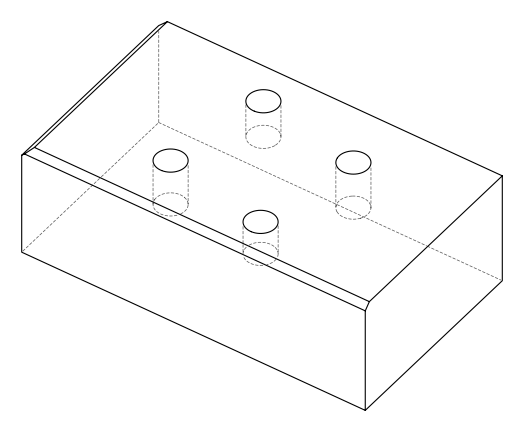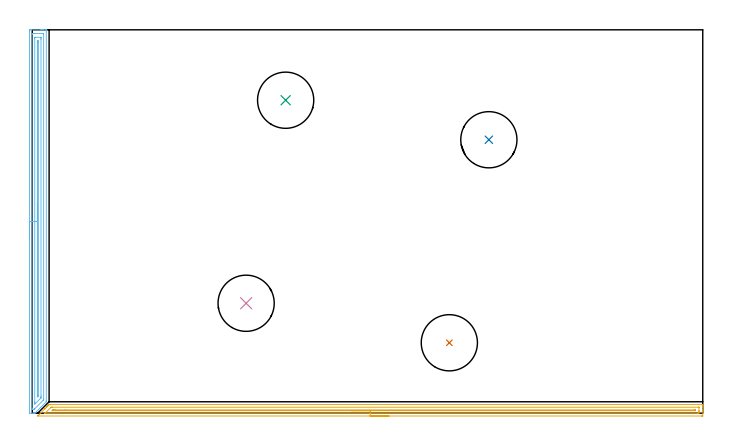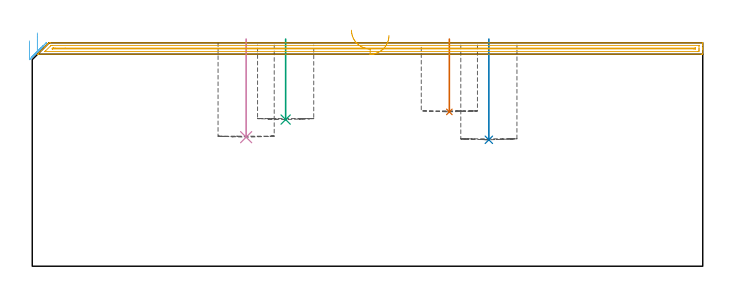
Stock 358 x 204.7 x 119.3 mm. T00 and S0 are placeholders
(PLAN: 6 operations, 1 tool changes, 16 min)
(1 INDEXABLE_INSERT_DRILL_BLIND_HOLE_FROM_SOLID | STEP1POCKET | NXT0302_031 | 0.16 min | 25816 mm3)
(2 INDEXABLE_INSERT_DRILL_BLIND_HOLE_FROM_SOLID_1 | STEP1POCKET_1 | NXT0302_031 | 0.22 min | 36344 mm3)
(3 INDEXABLE_INSERT_DRILL_BLIND_HOLE_FROM_SOLID_2 | STEP1POCKET_2 | NXT0302_031 | 0.17 min | 28713 mm3)
(4 INDEXABLE_INSERT_DRILL_BLIND_HOLE_FROM_SOLID_3 | STEP1POCKET_3 | NXT0302_031 | 0.21 min | 35353 mm3)
(5 AREA_MILL | FG_CHAMFER_SURFACE | UGT0205_001 | 8.61 min | 6656 mm3)
(6 AREA_MILL_1 | FG_CHAMFER_SURFACE_1 | UGT0205_001 | 6.65 min | 8172 mm3)
(TOOL NXT0302_031 | Index. Insert Drill 30mm [880-D3000L32-05] | D30 PA176 FL150 Z2)
(TOOL UGT0205_001 | Chamfer Mill 20 x 3 x 45 deg. | D20 FL50 Z2)
(OP 1 INDEXABLE_INSERT_DRILL_BLIND_HOLE_FROM_SOLID)
G17 G21 G94 G90
T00 M6
G54
G17 G0 G90 X222.7 Y37.6 S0 M3
G43 Z129.3 H1
G94 G81 G98 Z82.4 F250. R121.3
G80
M5
M2
(OP 2 INDEXABLE_INSERT_DRILL_BLIND_HOLE_FROM_SOLID_1)
G17 G21 G94 G90
T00 M6
G54
G17 G0 G90 X243.8 Y146. S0 M3
G43 Z129.3 H1
G94 G81 G98 Z67.5 F250. R121.3
G80
M5
M2
(OP 3 INDEXABLE_INSERT_DRILL_BLIND_HOLE_FROM_SOLID_2)
G17 G21 G94 G90
T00 M6
G54
G17 G0 G90 X135.3 Y167.1 S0 M3
G43 Z129.3 H1
G94 G81 G98 Z78.3 F250. R121.3
G80
M5
M2
(OP 4 INDEXABLE_INSERT_DRILL_BLIND_HOLE_FROM_SOLID_3)
G17 G21 G94 G90
T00 M6
G54
G17 G0 G90 X114.2 Y58.7 S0 M3
G43 Z129.3 H1
G94 G81 G98 Z68.9 F250. R121.3
G80
M5
M2
(OP 5 AREA_MILL)
G17 G21 G94 G90
T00 M6
G54
G17 G0 G90 X190.45 Y-1.5 S1061 M3
G43 Z129.3 H0
Z123.2
G94 G1 X190.412 Z122.328 F250.
X190.298 Z121.464
X190.109 Z120.612
X189.847 Z119.78
X189.513 Z118.974
X189.11 Z118.2
X188.642 Z117.464
X188.11 Z116.772
X187.521 Z116.129
X186.878 Z115.54
X186.186 Z115.008
X185.45 Z114.54
X184.676 Z114.137
X183.87 Z113.803
X183.038 Z113.541
X182.187 Z113.352
X181.322 Z113.238
X180.45 Z113.2
X3.075
X2.919 Y-1.493 Z113.206
X3.075 Y-1.327 Z113.373
X3.968 Y-0.432 Z114.268
X4.862 Y0.462 Z115.161
X6.535 Y2.136 Z116.834
X6.649 Y2.251 Z116.947
X6.828 Y2.429 Z117.127
X7.542 Y3.143 Z117.841
X7.705 Y3.308 Z118.002
X7.865 Y3.466 Z118.164
X7.989 Y3.59 Z118.288
X8.144 Y3.747 Z118.442
X8.297 Y3.898 Z118.596
X8.436 Y4.037 Z118.735
X8.584 Y4.186 Z118.882
X8.883 Y4.484 Z119.18
X8.998 Y4.595 Z119.291
X9.776 Y4.6 Z119.3
X357.826
X357.99 Y4.598 Z119.288
X357.998 Y4.44 Z119.132
X358. Y4.277 Z118.976
Y3.994 Z118.693
Y3.308 Z118.002
Y2.086 Z116.782
Y1.55 Z116.244
Y0.939 Z115.634
X357.999 Y-1.496 Z113.201
X357.998 Y-1.497 Z113.2
X357.798 Y-1.499 Z113.199
X357.379 Y-1.5 Z113.2
X180.45
Y-0.086 Z114.614
X7.096 Y-0.085 Z114.615
X6.971
X6.839 Y-0.081 Z114.619
X6.787 Y-0.079 Z114.621
X6.791 Y-0.07 Z114.63
X6.869 Y0.015 Z114.715
X6.955 Y0.104 Z114.804
X7.096 Y0.246 Z114.946
X9.776 Y2.926 Z117.626
X9.972 Y3.115 Z117.815
X10.022 Y3.16 Z117.86
X10.049 Y3.179 Z117.879
X10.093 Y3.18 Z117.88
X10.285 Y3.183 Z117.883
X10.67 Y3.185 Z117.885
X10.794 Y3.186 Z117.886
X355.716
X355.954 Y3.184 Z117.884
X355.983 Y3.182 Z117.882
X355.99 Y3.179 Z117.879
X355.994 Y3.172 Z117.872
X355.998 Y3.138 Z117.838
X355.999 Y3.105 Z117.805
X356. Y2.906 Z117.606
Y1.55 Z116.25
Y1.149 Z115.849
X355.996 Y0.671 Z115.371
X355.991 Y0.279 Z114.979
X355.967 Y-0.079 Z114.621
X355.592 Y-0.084 Z114.616
X355.467 Y-0.085 Z114.615
X180.45 Y-0.086 Z114.614
Y1.328 Z116.028
X10.895 Y1.329 Z116.029
X10.698 Y1.331 Z116.031
X10.67 Y1.332 Z116.032
X10.648 Y1.335 Z116.035
X10.658 Y1.352 Z116.052
X10.67 Y1.369 Z116.069
X10.76 Y1.461 Z116.161
X10.849 Y1.55 Z116.25
X10.993 Y1.69 Z116.39
X11.047 Y1.739 Z116.439
X11.069 Y1.758 Z116.458
X11.114 Y1.764 Z116.464
X11.341 Y1.769 Z116.469
X11.564 Y1.77 Z116.47
X12.232 Y1.771 Z116.471
X17.565
X353.879
X353.939 Y1.769 Z116.469
X353.977 Y1.765 Z116.465
X353.99 Y1.763 Z116.463
X353.992 Y1.742 Z116.442
X353.996 Y1.55 Z116.25
X353.995 Y1.363 Z116.063
X353.99 Y1.337 Z116.037
X353.972 Y1.334 Z116.034
X353.917 Y1.331 Z116.031
X353.804 Y1.329 Z116.029
X353.136 Y1.328 Z116.028
X180.45
X179.578 Z116.067
X178.714 Z116.18
X177.862 Z116.369
X177.03 Z116.632
X176.224 Z116.965
X175.45 Z117.368
X174.714 Z117.837
X174.022 Z118.368
X173.379 Z118.957
X172.79 Z119.601
X172.259 Z120.293
X171.79 Z121.028
X171.387 Z121.802
X171.053 Z122.608
X170.791 Z123.44
X170.602 Z124.292
X170.488 Z125.157
X170.45 Z126.028
G0 Z129.3
M5
M2
(OP 6 AREA_MILL_1)
G17 G21 G94 G90
T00 M6
G54
G17 G0 G90 X-1.5 Y92.35 S1061 M3
G43 Z129.3 H0
Z120.3
G94 G1 Y92.388 Z119.428 F250.
Y92.502 Z118.563
Y92.691 Z117.712
Y92.953 Z116.88
Y93.287 Z116.074
Y93.69 Z115.3
Y94.158 Z114.564
Y94.69 Z113.872
Y95.279 Z113.229
Y95.922 Z112.64
Y96.614 Z112.108
Y97.35 Z111.64
Y98.124 Z111.237
Y98.93 Z110.903
Y99.762 Z110.641
Y100.614 Z110.452
Y101.478 Z110.338
Y102.35 Z110.3
Y203.719
X-1.499 Y204.094 Z110.301
X-1.494 Y204.606 Z110.303
X-1.492 Y204.692 Z110.306
X-0.986 Y204.7 Z110.811
X4.329 Z116.123
X4.898 Z116.695
X5.215 Z117.011
X5.784 Z117.58
X6.101 Z117.896
X7.133 Z118.932
X7.476 Y204.692 Z119.267
X7.497 Y204.69 Z119.288
X7.5 Y204.54 Z119.3
Y6.853
X7.495 Y6.105 Z119.291
X7.435 Y6.035 Z119.234
X1.448 Y0.047 Z113.245
X1.399 Y0.01 Z113.196
X1.354 Y0. Z113.152
X1.228 Z113.027
X0.534 Z112.333
X-0.101 Z111.695
X-1.303 Z110.494
X-1.491 Y0.002 Z110.305
X-1.5 Y0.418 Z110.3
Y102.35
X-0.086 Z111.714
Y202.309
X-0.084 Y202.528 Z111.716
X-0.081 Y202.638 Z111.719
X-0.079 Y202.683 Z111.721
X0.009 Y202.69 Z111.809
X0.399 Y202.698 Z112.199
X0.785 Y202.699 Z112.585
X1.283 Y202.7 Z113.083
X5.714 Y202.699 Z117.514
X5.954 Y202.694 Z117.754
X6.053 Y202.69 Z117.853
X6.079 Y202.678 Z117.879
X6.081 Y202.633 Z117.881
X6.084 Y202.531 Z117.884
X6.086 Y202.324 Z117.886
Y7.761
X6.083 Y7.307 Z117.883
X6.081 Y7.198 Z117.881
X6.079 Y7.147 Z117.879
X6.054 Y7.116 Z117.854
X5.95 Y7.005 Z117.75
X5.803 Y6.853 Z117.603
X1.341 Y2.391 Z113.141
X1.058 Y2.116 Z112.858
X0.967 Y2.028 Z112.767
X0.929 Y2.01 Z112.729
X0.882 Y2.006 Z112.682
X0.785 Y2.003 Z112.585
X0.286 Y2.001 Z112.086
X0.046 Y2.006 Z111.846
X-0.053 Y2.01 Z111.747
X-0.079 Y2.022 Z111.721
X-0.081 Y2.067 Z111.719
X-0.084 Y2.169 Z111.716
X-0.086 Y2.376 Z111.714
Y102.35
X1.328 Z113.128
X1.329 Y199.976 Z113.129
X1.333 Y200.524 Z113.133
X1.335 Y200.687 Z113.135
X1.5 Y200.697 Z113.3
X1.671 Y200.699 Z113.471
X4.329 Y200.7 Z116.129
X4.503 Y200.698 Z116.303
X4.62 Y200.694 Z116.42
X4.658 Y200.69 Z116.458
X4.665 Y200.677 Z116.465
X4.668 Y200.639 Z116.468
X4.67 Y200.524 Z116.47
X4.671 Y200.179 Z116.471
X4.672 Y199.632 Z116.472
X4.671 Y9.186 Z116.471
X4.67 Y8.638 Z116.47
X4.668 Y8.297 Z116.468
X4.665 Y8.183 Z116.465
X4.593 Y8.105 Z116.393
X4.329 Y7.829 Z116.129
X4.288 Y7.787 Z116.088
X1.569 Y5.068 Z113.369
X1.471 Y4.975 Z113.271
X1.338 Y4.849 Z113.138
X1.332 Y5.068 Z113.132
X1.33 Y5.231 Z113.13
X1.329 Y5.414 Z113.129
X1.328 Y5.961 Z113.128
Y102.35
X2.743 Z114.543
Y198.033
X2.746 Y198.549 Z114.546
X2.75 Y198.637 Z114.55
X2.754 Y198.69 Z114.554
X2.798 Y198.692 Z114.598
X3. Y198.694 Z114.8
X3.202 Y198.692 Z115.002
X3.246 Y198.69 Z115.046
X3.25 Y198.637 Z115.05
X3.253 Y198.552 Z115.053
X3.257 Y198.034 Z115.057
Y197.847
Y9.531
X3.256 Y9.41 Z115.056
X3.252 Y9.264 Z115.052
X3.251 Y9.231 Z115.051
X3.236 Y9.197 Z115.036
X3.18 Y9.136 Z114.98
X3.066 Y9.018 Z114.866
X2.952 Y8.905 Z114.752
X2.802 Y8.762 Z114.602
X2.749 Y8.714 Z114.549
X2.747 Y8.809 Z114.547
X2.745 Y8.927 Z114.545
X2.743 Y9.344 Z114.543
Y9.531
Y102.35
Y103.222 Z114.581
Y104.086 Z114.695
Y104.938 Z114.883
Y105.77 Z115.146
Y106.576 Z115.48
Y107.35 Z115.882
Y108.086 Z116.351
Y108.778 Z116.882
Y109.421 Z117.472
Y110.01 Z118.115
Y110.542 Z118.807
Y111.01 Z119.543
Y111.413 Z120.316
Y111.747 Z121.122
Y112.009 Z121.954
Y112.198 Z122.806
Y112.312 Z123.671
Y112.35 Z124.543
G0 Z129.3
M5
M2
